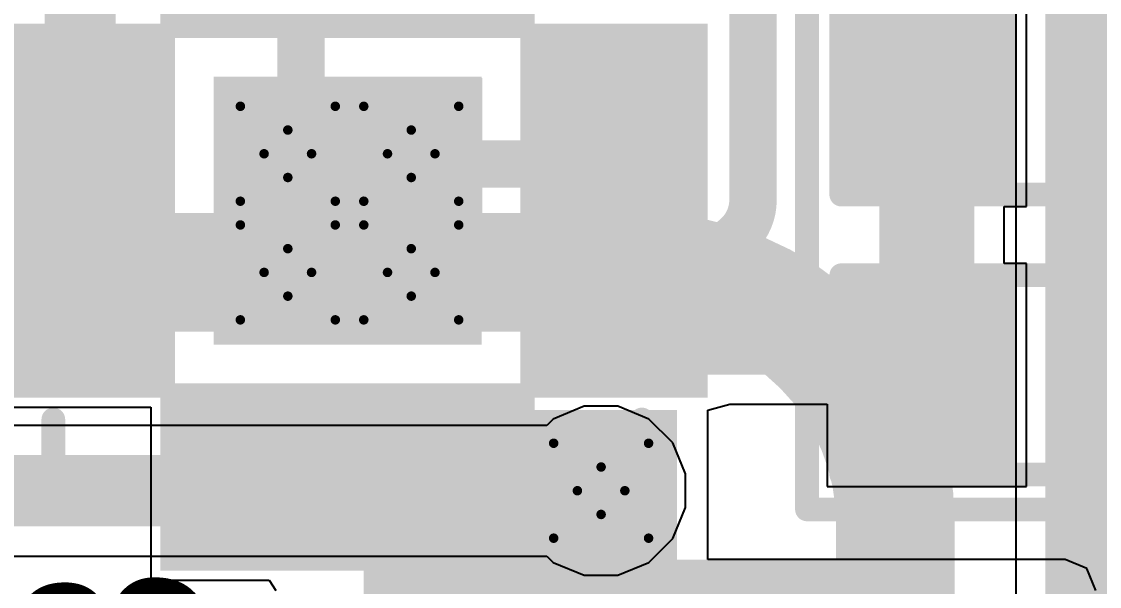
# Model space of a CAD drawing. Header units: inches. Extents: x -5 to 426, y -53 to 116.
# Drawn here: x 38.13 to 43.9, y -12.07 to -9.05 of the extents above; entities that cross this region are included whole.
import ezdxf

# ---------------------------------------------------------------- set-up
doc = ezdxf.new("R2010")
doc.units = ezdxf.units.IN
for name, color, linetype in [('Board Outline', 216, 'Continuous'), ('Bottom Layer', 5, 'Continuous'), ('Drill Drawing', 1, 'Continuous'), ('Top Layer', 1, 'Continuous'), ('Top Overlay', 2, 'Continuous'), ('Top Paste', 8, 'Continuous'), ('Top Solder', 216, 'Continuous'), ('Via Holes', 16, 'Continuous')]:
    doc.layers.add(name, color=color, linetype=linetype)
doc.styles.add('Arial', font='', dxfattribs={"height": 0.2})
doc.styles.get('Arial').set_extended_font_data('Arial')

# ---------------------------------------------------------------- blocks, each defined once
blk = doc.blocks.new('R___0603_9')
at = {"layer": 'Top Layer'}
for points in [[(-0.381, 0.4445), (-0.381, -0.4445), (-1.143, -0.4445), (-1.143, 0.4445)], [(1.143, 0.4445), (1.143, -0.4445), (0.381, -0.4445), (0.381, 0.4445)]]:
    blk.add_hatch(color=1, dxfattribs=at).paths.add_polyline_path(points)
at = {"layer": 'Top Paste'}
for points in [[(-0.381, 0.4445), (-0.381, -0.4445), (-1.143, -0.4445), (-1.143, 0.4445)], [(1.143, 0.4445), (1.143, -0.4445), (0.381, -0.4445), (0.381, 0.4445)]]:
    blk.add_hatch(color=8, dxfattribs=at).paths.add_polyline_path(points)
at = {"layer": 'Top Solder'}
for points in [[(-0.2794, 0.5461), (-0.2794, -0.5461), (-1.2446, -0.5461), (-1.2446, 0.5461)], [(1.2446, 0.5461), (1.2446, -0.5461), (0.2794, -0.5461), (0.2794, 0.5461)]]:
    blk.add_hatch(color=216, dxfattribs=at).paths.add_polyline_path(points)
at = {"layer": 'Top Overlay'}
for points in [[(-1.2192, -0.5334, 0.127, 0.127, 0), (-1.2192, 0.5334, 0.127, 0.127, 0)], [(-1.2192, 0.5334, 0.127, 0.127, 0), (1.2192, 0.5334, 0.127, 0.127, 0)], [(1.2192, -0.5334, 0.127, 0.127, 0), (1.2192, 0.5334, 0.127, 0.127, 0)], [(-1.2192, -0.5334, 0.127, 0.127, 0), (1.2192, -0.5334, 0.127, 0.127, 0)]]:
    blk.add_lwpolyline(points, format="xyseb", dxfattribs=at)
for points in [[(-1.25095, 0.5334, 0.0635, 0.0635, 1), (-1.18745, 0.5334, 0.0635, 0.0635, 1)], [(-1.25095, 0.5334, 0.0635, 0.0635, 1), (-1.18745, 0.5334, 0.0635, 0.0635, 1)], [(1.18745, 0.5334, 0.0635, 0.0635, 1), (1.25095, 0.5334, 0.0635, 0.0635, 1)], [(1.18745, 0.5334, 0.0635, 0.0635, 1), (1.25095, 0.5334, 0.0635, 0.0635, 1)], [(-1.25095, -0.5334, 0.0635, 0.0635, 1), (-1.18745, -0.5334, 0.0635, 0.0635, 1)], [(-1.25095, -0.5334, 0.0635, 0.0635, 1), (-1.18745, -0.5334, 0.0635, 0.0635, 1)], [(1.18745, -0.5334, 0.0635, 0.0635, 1), (1.25095, -0.5334, 0.0635, 0.0635, 1)], [(1.18745, -0.5334, 0.0635, 0.0635, 1), (1.25095, -0.5334, 0.0635, 0.0635, 1)]]:
    blk.add_lwpolyline(points, format="xyseb", close=True, dxfattribs=at)
blk = doc.blocks.new('R___0603_10')
at = {"layer": 'Top Layer'}
for points in [[(-0.381, 0.4445), (-0.381, -0.4445), (-1.143, -0.4445), (-1.143, 0.4445)], [(1.143, 0.4445), (1.143, -0.4445), (0.381, -0.4445), (0.381, 0.4445)]]:
    blk.add_hatch(color=1, dxfattribs=at).paths.add_polyline_path(points)
at = {"layer": 'Top Paste'}
for points in [[(-0.381, 0.4445), (-0.381, -0.4445), (-1.143, -0.4445), (-1.143, 0.4445)], [(1.143, 0.4445), (1.143, -0.4445), (0.381, -0.4445), (0.381, 0.4445)]]:
    blk.add_hatch(color=8, dxfattribs=at).paths.add_polyline_path(points)
at = {"layer": 'Top Solder'}
for points in [[(-0.2794, 0.5461), (-0.2794, -0.5461), (-1.2446, -0.5461), (-1.2446, 0.5461)], [(1.2446, 0.5461), (1.2446, -0.5461), (0.2794, -0.5461), (0.2794, 0.5461)]]:
    blk.add_hatch(color=216, dxfattribs=at).paths.add_polyline_path(points)
at = {"layer": 'Top Overlay'}
for points in [[(-1.2192, -0.5334, 0.127, 0.127, 0), (-1.2192, 0.5334, 0.127, 0.127, 0)], [(-1.2192, 0.5334, 0.127, 0.127, 0), (1.2192, 0.5334, 0.127, 0.127, 0)], [(1.2192, -0.5334, 0.127, 0.127, 0), (1.2192, 0.5334, 0.127, 0.127, 0)], [(-1.2192, -0.5334, 0.127, 0.127, 0), (1.2192, -0.5334, 0.127, 0.127, 0)]]:
    blk.add_lwpolyline(points, format="xyseb", dxfattribs=at)
for points in [[(-1.25095, 0.5334, 0.0635, 0.0635, 1), (-1.18745, 0.5334, 0.0635, 0.0635, 1)], [(-1.25095, 0.5334, 0.0635, 0.0635, 1), (-1.18745, 0.5334, 0.0635, 0.0635, 1)], [(1.18745, 0.5334, 0.0635, 0.0635, 1), (1.25095, 0.5334, 0.0635, 0.0635, 1)], [(1.18745, 0.5334, 0.0635, 0.0635, 1), (1.25095, 0.5334, 0.0635, 0.0635, 1)], [(-1.25095, -0.5334, 0.0635, 0.0635, 1), (-1.18745, -0.5334, 0.0635, 0.0635, 1)], [(-1.25095, -0.5334, 0.0635, 0.0635, 1), (-1.18745, -0.5334, 0.0635, 0.0635, 1)], [(1.18745, -0.5334, 0.0635, 0.0635, 1), (1.25095, -0.5334, 0.0635, 0.0635, 1)], [(1.18745, -0.5334, 0.0635, 0.0635, 1), (1.25095, -0.5334, 0.0635, 0.0635, 1)]]:
    blk.add_lwpolyline(points, format="xyseb", close=True, dxfattribs=at)
blk = doc.blocks.new('TQFN_16_EP_3_3__49')
at = {"layer": 'Top Layer'}
for points in [[(-0.6, 1.825), (-0.6, 1.025), (-0.9, 1.025), (-0.9, 1.825)], [(-0.1, 1.825), (-0.1, 1.025), (-0.4, 1.025), (-0.4, 1.825)], [(0.4, 1.825), (0.4, 1.025), (0.1, 1.025), (0.1, 1.825)], [(0.9, 1.825), (0.9, 1.025), (0.6, 1.025), (0.6, 1.825)], [(-1.825, 0.9), (-1.025, 0.9), (-1.025, 0.6), (-1.825, 0.6)], [(1.025, 0.9), (1.825, 0.9), (1.825, 0.6), (1.025, 0.6)], [(-0.615, 0.615), (0.615, 0.615), (0.615, -0.615), (-0.615, -0.615)], [(-1.825, 0.4), (-1.025, 0.4), (-1.025, 0.1), (-1.825, 0.1)], [(1.025, 0.4), (1.825, 0.4), (1.825, 0.1), (1.025, 0.1)], [(-1.825, -0.1), (-1.025, -0.1), (-1.025, -0.4), (-1.825, -0.4)], [(1.025, -0.1), (1.825, -0.1), (1.825, -0.4), (1.025, -0.4)], [(-1.825, -0.6), (-1.025, -0.6), (-1.025, -0.9), (-1.825, -0.9)], [(1.025, -0.6), (1.825, -0.6), (1.825, -0.9), (1.025, -0.9)], [(-0.9, -1.825), (-0.9, -1.025), (-0.6, -1.025), (-0.6, -1.825)], [(-0.4, -1.825), (-0.4, -1.025), (-0.1, -1.025), (-0.1, -1.825)], [(0.1, -1.825), (0.1, -1.025), (0.4, -1.025), (0.4, -1.825)], [(0.6, -1.825), (0.6, -1.025), (0.9, -1.025), (0.9, -1.825)]]:
    blk.add_hatch(color=1, dxfattribs=at).paths.add_polyline_path(points)
at = {"layer": 'Top Paste'}
for points in [[(-0.6, 1.825), (-0.6, 1.025), (-0.9, 1.025), (-0.9, 1.825)], [(-0.1, 1.825), (-0.1, 1.025), (-0.4, 1.025), (-0.4, 1.825)], [(0.4, 1.825), (0.4, 1.025), (0.1, 1.025), (0.1, 1.825)], [(0.9, 1.825), (0.9, 1.025), (0.6, 1.025), (0.6, 1.825)], [(-1.825, 0.9), (-1.025, 0.9), (-1.025, 0.6), (-1.825, 0.6)], [(1.025, 0.9), (1.825, 0.9), (1.825, 0.6), (1.025, 0.6)], [(-0.615, 0.615), (0.615, 0.615), (0.615, -0.615), (-0.615, -0.615)], [(-1.825, 0.4), (-1.025, 0.4), (-1.025, 0.1), (-1.825, 0.1)], [(1.025, 0.4), (1.825, 0.4), (1.825, 0.1), (1.025, 0.1)], [(-1.825, -0.1), (-1.025, -0.1), (-1.025, -0.4), (-1.825, -0.4)], [(1.025, -0.1), (1.825, -0.1), (1.825, -0.4), (1.025, -0.4)], [(-1.825, -0.6), (-1.025, -0.6), (-1.025, -0.9), (-1.825, -0.9)], [(1.025, -0.6), (1.825, -0.6), (1.825, -0.9), (1.025, -0.9)], [(-0.9, -1.825), (-0.9, -1.025), (-0.6, -1.025), (-0.6, -1.825)], [(-0.4, -1.825), (-0.4, -1.025), (-0.1, -1.025), (-0.1, -1.825)], [(0.1, -1.825), (0.1, -1.025), (0.4, -1.025), (0.4, -1.825)], [(0.6, -1.825), (0.6, -1.025), (0.9, -1.025), (0.9, -1.825)]]:
    blk.add_hatch(color=8, dxfattribs=at).paths.add_polyline_path(points)
at = {"layer": 'Top Solder'}
for points in [[(-0.4984, 1.9266), (-0.4984, 0.9234), (-1.0016, 0.9234), (-1.0016, 1.9266)], [(0.0016, 1.9266), (0.0016, 0.9234), (-0.5016, 0.9234), (-0.5016, 1.9266)], [(0.5016, 1.9266), (0.5016, 0.9234), (-0.0016, 0.9234), (-0.0016, 1.9266)], [(1.0016, 1.9266), (1.0016, 0.9234), (0.4984, 0.9234), (0.4984, 1.9266)], [(-1.9266, 1.0016), (-0.9234, 1.0016), (-0.9234, 0.4984), (-1.9266, 0.4984)], [(0.9234, 1.0016), (1.9266, 1.0016), (1.9266, 0.4984), (0.9234, 0.4984)], [(-0.7166, 0.7166), (0.7166, 0.7166), (0.7166, -0.7166), (-0.7166, -0.7166)], [(-1.9266, 0.5016), (-0.9234, 0.5016), (-0.9234, -0.0016), (-1.9266, -0.0016)], [(0.9234, 0.5016), (1.9266, 0.5016), (1.9266, -0.0016), (0.9234, -0.0016)], [(-1.9266, 0.0016), (-0.9234, 0.0016), (-0.9234, -0.5016), (-1.9266, -0.5016)], [(0.9234, 0.0016), (1.9266, 0.0016), (1.9266, -0.5016), (0.9234, -0.5016)], [(-1.9266, -0.4984), (-0.9234, -0.4984), (-0.9234, -1.0016), (-1.9266, -1.0016)], [(0.9234, -0.4984), (1.9266, -0.4984), (1.9266, -1.0016), (0.9234, -1.0016)], [(-1.0016, -1.9266), (-1.0016, -0.9234), (-0.4984, -0.9234), (-0.4984, -1.9266)], [(-0.5016, -1.9266), (-0.5016, -0.9234), (0.0016, -0.9234), (0.0016, -1.9266)], [(-0.0016, -1.9266), (-0.0016, -0.9234), (0.5016, -0.9234), (0.5016, -1.9266)], [(0.4984, -1.9266), (0.4984, -0.9234), (1.0016, -0.9234), (1.0016, -1.9266)]]:
    blk.add_hatch(color=216, dxfattribs=at).paths.add_polyline_path(points)
at = {"layer": 'Top Overlay'}
for points in [[(-1.5748, 1.1176, 0.127, 0.127, 0), (-1.5748, 1.5748, 0.127, 0.127, 0)], [(-1.5748, 1.5748, 0.127, 0.127, 0), (-1.143, 1.5748, 0.127, 0.127, 0)], [(1.143, 1.5748, 0.127, 0.127, 0), (1.5748, 1.5748, 0.127, 0.127, 0)], [(1.5748, 1.1176, 0.127, 0.127, 0), (1.5748, 1.5748, 0.127, 0.127, 0)], [(-2.1082, 0.9144, 0.127, 0.127, 0), (-1.9812, 0.7874, 0.127, 0.127, 0)], [(-2.1082, 0.6604, 0.127, 0.127, 0), (-2.1082, 0.9144, 0.127, 0.127, 0)], [(-2.1082, 0.6604, 0.127, 0.127, 0), (-1.9812, 0.7874, 0.127, 0.127, 0)], [(-1.5748, -1.5748, 0.127, 0.127, 0), (-1.5748, -1.1176, 0.127, 0.127, 0)], [(1.5748, -1.5748, 0.127, 0.127, 0), (1.5748, -1.1176, 0.127, 0.127, 0)], [(-1.5748, -1.5748, 0.127, 0.127, 0), (-1.143, -1.5748, 0.127, 0.127, 0)], [(1.143, -1.5748, 0.127, 0.127, 0), (1.5748, -1.5748, 0.127, 0.127, 0)]]:
    blk.add_lwpolyline(points, format="xyseb", dxfattribs=at)
for points in [[(-1.6065, 1.5748, 0.0635, 0.0635, 1), (-1.5431, 1.5748, 0.0635, 0.0635, 1)], [(-1.6065, 1.5748, 0.0635, 0.0635, 1), (-1.5431, 1.5748, 0.0635, 0.0635, 1)], [(-1.1747, 1.5748, 0.0635, 0.0635, 1), (-1.1113, 1.5748, 0.0635, 0.0635, 1)], [(1.1113, 1.5748, 0.0635, 0.0635, 1), (1.1748, 1.5748, 0.0635, 0.0635, 1)], [(1.5431, 1.5748, 0.0635, 0.0635, 1), (1.6066, 1.5748, 0.0635, 0.0635, 1)], [(1.5431, 1.5748, 0.0635, 0.0635, 1), (1.6066, 1.5748, 0.0635, 0.0635, 1)], [(-1.6065, 1.1176, 0.0635, 0.0635, 1), (-1.5431, 1.1176, 0.0635, 0.0635, 1)], [(1.5431, 1.1176, 0.0635, 0.0635, 1), (1.6066, 1.1176, 0.0635, 0.0635, 1)], [(-2.1399, 0.9144, 0.0635, 0.0635, 1), (-2.0764, 0.9144, 0.0635, 0.0635, 1)], [(-2.1399, 0.9144, 0.0635, 0.0635, 1), (-2.0764, 0.9144, 0.0635, 0.0635, 1)], [(-2.013, 0.7874, 0.0635, 0.0635, 1), (-1.9494, 0.7874, 0.0635, 0.0635, 1)], [(-2.013, 0.7874, 0.0635, 0.0635, 1), (-1.9494, 0.7874, 0.0635, 0.0635, 1)], [(-2.1399, 0.6604, 0.0635, 0.0635, 1), (-2.0764, 0.6604, 0.0635, 0.0635, 1)], [(-2.1399, 0.6604, 0.0635, 0.0635, 1), (-2.0764, 0.6604, 0.0635, 0.0635, 1)], [(-1.6065, -1.1176, 0.0635, 0.0635, 1), (-1.5431, -1.1176, 0.0635, 0.0635, 1)], [(1.5431, -1.1176, 0.0635, 0.0635, 1), (1.6066, -1.1176, 0.0635, 0.0635, 1)], [(-1.6065, -1.5748, 0.0635, 0.0635, 1), (-1.5431, -1.5748, 0.0635, 0.0635, 1)], [(-1.6065, -1.5748, 0.0635, 0.0635, 1), (-1.5431, -1.5748, 0.0635, 0.0635, 1)], [(-1.1747, -1.5748, 0.0635, 0.0635, 1), (-1.1113, -1.5748, 0.0635, 0.0635, 1)], [(1.1113, -1.5748, 0.0635, 0.0635, 1), (1.1748, -1.5748, 0.0635, 0.0635, 1)], [(1.5431, -1.5748, 0.0635, 0.0635, 1), (1.6066, -1.5748, 0.0635, 0.0635, 1)], [(1.5431, -1.5748, 0.0635, 0.0635, 1), (1.6066, -1.5748, 0.0635, 0.0635, 1)]]:
    blk.add_lwpolyline(points, format="xyseb", close=True, dxfattribs=at)
blk = doc.blocks.new('C___0805_62')
at = {"layer": 'Top Layer'}
for points in [[(-1.524, 0.762), (-0.508, 0.762), (-0.508, -0.762), (-1.524, -0.762)], [(0.508, 0.762), (1.524, 0.762), (1.524, -0.762), (0.508, -0.762)]]:
    blk.add_hatch(color=1, dxfattribs=at).paths.add_polyline_path(points)
at = {"layer": 'Top Paste'}
for points in [[(-1.524, 0.762), (-0.508, 0.762), (-0.508, -0.762), (-1.524, -0.762)], [(0.508, 0.762), (1.524, 0.762), (1.524, -0.762), (0.508, -0.762)]]:
    blk.add_hatch(color=8, dxfattribs=at).paths.add_polyline_path(points)
at = {"layer": 'Top Solder'}
for points in [[(-1.594, 0.832), (-0.438, 0.832), (-0.438, -0.832), (-1.594, -0.832)], [(0.438, 0.832), (1.594, 0.832), (1.594, -0.832), (0.438, -0.832)]]:
    blk.add_hatch(color=216, dxfattribs=at).paths.add_polyline_path(points)
at = {"layer": 'Top Overlay'}
for points in [[(-1.6256, 0.8636, 0.127, 0.127, 0), (-0.6096, 0.8636, 0.127, 0.127, 0)], [(-1.6256, 0.8636, 0.127, 0.127, 0), (-1.6256, -0.8636, 0.127, 0.127, 0)], [(0.6096, 0.8636, 0.127, 0.127, 0), (1.6256, 0.8636, 0.127, 0.127, 0)], [(1.6256, 0.8636, 0.127, 0.127, 0), (1.6256, -0.8636, 0.127, 0.127, 0)], [(-1.6256, -0.8636, 0.127, 0.127, 0), (-0.6096, -0.8636, 0.127, 0.127, 0)], [(0.6096, -0.8636, 0.127, 0.127, 0), (1.6256, -0.8636, 0.127, 0.127, 0)]]:
    blk.add_lwpolyline(points, format="xyseb", dxfattribs=at)
for points in [[(-1.6574, 0.8636, 0.0635, 0.0635, 1), (-1.5938, 0.8636, 0.0635, 0.0635, 1)], [(-1.6574, 0.8636, 0.0635, 0.0635, 1), (-1.5938, 0.8636, 0.0635, 0.0635, 1)], [(-0.6413, 0.8636, 0.0635, 0.0635, 1), (-0.5778, 0.8636, 0.0635, 0.0635, 1)], [(0.5778, 0.8636, 0.0635, 0.0635, 1), (0.6413, 0.8636, 0.0635, 0.0635, 1)], [(1.5938, 0.8636, 0.0635, 0.0635, 1), (1.6574, 0.8636, 0.0635, 0.0635, 1)], [(1.5938, 0.8636, 0.0635, 0.0635, 1), (1.6574, 0.8636, 0.0635, 0.0635, 1)], [(-1.6574, -0.8636, 0.0635, 0.0635, 1), (-1.5938, -0.8636, 0.0635, 0.0635, 1)], [(-1.6574, -0.8636, 0.0635, 0.0635, 1), (-1.5938, -0.8636, 0.0635, 0.0635, 1)], [(-0.6413, -0.8636, 0.0635, 0.0635, 1), (-0.5778, -0.8636, 0.0635, 0.0635, 1)], [(0.5778, -0.8636, 0.0635, 0.0635, 1), (0.6413, -0.8636, 0.0635, 0.0635, 1)], [(1.5938, -0.8636, 0.0635, 0.0635, 1), (1.6574, -0.8636, 0.0635, 0.0635, 1)], [(1.5938, -0.8636, 0.0635, 0.0635, 1), (1.6574, -0.8636, 0.0635, 0.0635, 1)]]:
    blk.add_lwpolyline(points, format="xyseb", close=True, dxfattribs=at)

msp = doc.modelspace()

# ---------------------------------------------------------------- hatches: boundary and pattern name
at = {"layer": 'Bottom Layer'}
msp.add_hatch(color=5, dxfattribs=at).paths.add_polyline_path([(39.2501, -10.6946), (40.5963, -10.6946), (40.5963, -9.3484), (39.2501, -9.3484)])
h = msp.add_hatch(color=5, dxfattribs=at)
edge = h.paths.add_edge_path()
edge.add_arc((39.5549, -9.7548), 0.3, 0, 360)
h = msp.add_hatch(color=5, dxfattribs=at)
edge = h.paths.add_edge_path()
edge.add_arc((40.2153, -9.7548), 0.3, 0, 360)
h = msp.add_hatch(color=5, dxfattribs=at)
edge = h.paths.add_edge_path()
edge.add_arc((39.5549, -10.3898), 0.3, 0, 360)
h = msp.add_hatch(color=5, dxfattribs=at)
edge = h.paths.add_edge_path()
edge.add_arc((40.2153, -10.3898), 0.3, 0, 360)
h = msp.add_hatch(color=5, dxfattribs=at)
edge = h.paths.add_edge_path()
edge.add_arc((41.2313, -11.5582), 0.3, 0, 360)
at = {"layer": 'Top Layer'}
h = msp.add_hatch(color=1, dxfattribs=at)
edge = h.paths.add_edge_path()
edge.add_arc((39.5549, -9.7548), 0.3, 0, 360)
h = msp.add_hatch(color=1, dxfattribs=at)
edge = h.paths.add_edge_path()
edge.add_arc((40.2153, -9.7548), 0.3, 0, 360)
h = msp.add_hatch(color=1, dxfattribs=at)
edge = h.paths.add_edge_path()
edge.add_arc((39.5549, -10.3898), 0.3, 0, 360)
h = msp.add_hatch(color=1, dxfattribs=at)
edge = h.paths.add_edge_path()
edge.add_arc((40.2153, -10.3898), 0.3, 0, 360)
msp.add_hatch(color=1, dxfattribs=at).paths.add_polyline_path([(39.9613, -13.3362), (41.6377, -13.3362), (41.6377, -11.1264), (39.9613, -11.1264)])
h = msp.add_hatch(color=1, dxfattribs=at)
edge = h.paths.add_edge_path()
edge.add_arc((41.2313, -11.5582), 0.3, 0, 360)
at = {"layer": 'Via Holes'}
h = msp.add_hatch(color=7, dxfattribs=at)
edge = h.paths.add_edge_path()
edge.add_arc((39.5549, -9.7548), 0.15, 0, 360)
h = msp.add_hatch(color=7, dxfattribs=at)
edge = h.paths.add_edge_path()
edge.add_arc((40.2153, -9.7548), 0.15, 0, 360)
h = msp.add_hatch(color=7, dxfattribs=at)
edge = h.paths.add_edge_path()
edge.add_arc((39.5549, -10.3898), 0.15, 0, 360)
h = msp.add_hatch(color=7, dxfattribs=at)
edge = h.paths.add_edge_path()
edge.add_arc((40.2153, -10.3898), 0.15, 0, 360)
h = msp.add_hatch(color=7, dxfattribs=at)
edge = h.paths.add_edge_path()
edge.add_arc((41.2313, -11.5582), 0.15, 0, 360)

# ---------------------------------------------------------------- linework, layer by layer
at = {"layer": 'Board Outline'}
msp.add_lwpolyline([(49.7725, 6.3481, 0.254, 0.254, -1.144567), (-0.2979, -38.4414, 0.254, 0.254, 0)], format="xyseb", dxfattribs=at)
at = {"layer": 'Bottom Layer'}
for p, q in [((43.4506, -8.4091), (43.4506, -13.374)), ((41.1413, -11.1058), (40.975, -11.1747)), ((41.3213, -11.1058), (41.1413, -11.1058)), ((41.4875, -11.1747), (41.3213, -11.1058)), ((40.975, -11.1747), (40.9411, -11.2086)), ((41.6148, -11.3019), (41.4875, -11.1747)), ((40.9411, -11.2086), (36.4713, -11.2086)), ((41.6837, -11.4682), (41.6148, -11.3019)), ((41.6837, -11.6482), (41.6837, -11.4682)), ((41.6148, -11.8144), (41.6837, -11.6482)), ((41.4875, -11.9417), (41.6148, -11.8144)), ((36.4713, -11.9078), (40.9411, -11.9078)), ((40.9411, -11.9078), (40.975, -11.9417)), ((40.975, -11.9417), (41.1413, -12.0106)), ((41.3213, -12.0106), (41.4875, -11.9417)), ((41.1413, -12.0106), (41.3213, -12.0106))]:
    msp.add_line(p, q, dxfattribs=at)
for points in [[(44.1167, -13.374, 1.016, 1.016, 0), (44.1167, -8.4091, 1.016, 1.016, 0)], [(38.4742, -10.3898, 0.635, 0.635, -0.401219), (36.9539, -8.8001, 0.635, 0.635, 0)], [(38.4742, -10.3898, 0.635, 0.635, 0), (39.5549, -10.3898, 0.635, 0.635, 0)], [(40.2153, -10.3898, 0.635, 0.635, 0), (41.4599, -10.3898, 0.635, 0.635, 0)], [(41.4599, -10.3898, 0.635, 0.635, -0.198912), (42.4138, -10.7849, 0.635, 0.635, 0)], [(42.4138, -10.7849, 0.635, 0.635, -0.198912), (42.8061, -11.7319, 0.635, 0.635, 0)], [(36.4713, -11.5582, 0.381, 0.381, 0), (41.2313, -11.5582, 0.381, 0.381, 0)], [(42.8061, -13.0706, 0.635, 0.635, 0), (42.8061, -11.7319, 0.635, 0.635, 0)]]:
    msp.add_lwpolyline(points, format="xyseb", dxfattribs=at)
for points in [[(38.3155, -10.3898, 0.3175, 0.3175, 1), (38.633, -10.3898, 0.3175, 0.3175, 1)], [(38.3155, -10.3898, 0.3175, 0.3175, 1), (38.633, -10.3898, 0.3175, 0.3175, 1)], [(39.3961, -10.3898, 0.3175, 0.3175, 1), (39.7136, -10.3898, 0.3175, 0.3175, 1)], [(40.0565, -10.3898, 0.3175, 0.3175, 1), (40.374, -10.3898, 0.3175, 0.3175, 1)], [(41.3011, -10.3898, 0.3175, 0.3175, 1), (41.6186, -10.3898, 0.3175, 0.3175, 1)], [(41.3011, -10.3898, 0.3175, 0.3175, 1), (41.6186, -10.3898, 0.3175, 0.3175, 1)], [(42.2551, -10.7849, 0.3175, 0.3175, 1), (42.5726, -10.7849, 0.3175, 0.3175, 1)], [(42.2551, -10.7849, 0.3175, 0.3175, 1), (42.5726, -10.7849, 0.3175, 0.3175, 1)], [(41.136, -11.5582, 0.1905, 0.1905, 1), (41.3265, -11.5582, 0.1905, 0.1905, 1)], [(42.6473, -11.7319, 0.3175, 0.3175, 1), (42.9648, -11.7319, 0.3175, 0.3175, 1)], [(42.6473, -11.7319, 0.3175, 0.3175, 1), (42.9648, -11.7319, 0.3175, 0.3175, 1)]]:
    msp.add_lwpolyline(points, format="xyseb", close=True, dxfattribs=at)
at = {"layer": 'Drill Drawing'}
for points in [[(39.3009, -9.5008, 0.0508, 0.0508, 0), (39.5549, -9.6278, 0.0508, 0.0508, 0)], [(39.3009, -9.5008, 0.0508, 0.0508, 0), (39.4279, -9.7548, 0.0508, 0.0508, 0)], [(39.5549, -9.6278, 0.0508, 0.0508, 0), (39.8089, -9.5008, 0.0508, 0.0508, 0)], [(39.6819, -9.7548, 0.0508, 0.0508, 0), (39.8089, -9.5008, 0.0508, 0.0508, 0)], [(39.9613, -9.5008, 0.0508, 0.0508, 0), (40.2153, -9.6278, 0.0508, 0.0508, 0)], [(39.9613, -9.5008, 0.0508, 0.0508, 0), (40.0883, -9.7548, 0.0508, 0.0508, 0)], [(40.2153, -9.6278, 0.0508, 0.0508, 0), (40.4693, -9.5008, 0.0508, 0.0508, 0)], [(40.3423, -9.7548, 0.0508, 0.0508, 0), (40.4693, -9.5008, 0.0508, 0.0508, 0)], [(39.3009, -10.0088, 0.0508, 0.0508, 0), (39.4279, -9.7548, 0.0508, 0.0508, 0)], [(39.6819, -9.7548, 0.0508, 0.0508, 0), (39.8089, -10.0088, 0.0508, 0.0508, 0)], [(39.9613, -10.0088, 0.0508, 0.0508, 0), (40.0883, -9.7548, 0.0508, 0.0508, 0)], [(40.3423, -9.7548, 0.0508, 0.0508, 0), (40.4693, -10.0088, 0.0508, 0.0508, 0)], [(39.3009, -10.0088, 0.0508, 0.0508, 0), (39.5549, -9.8818, 0.0508, 0.0508, 0)], [(39.5549, -9.8818, 0.0508, 0.0508, 0), (39.8089, -10.0088, 0.0508, 0.0508, 0)], [(39.9613, -10.0088, 0.0508, 0.0508, 0), (40.2153, -9.8818, 0.0508, 0.0508, 0)], [(40.2153, -9.8818, 0.0508, 0.0508, 0), (40.4693, -10.0088, 0.0508, 0.0508, 0)], [(39.3009, -10.1358, 0.0508, 0.0508, 0), (39.5549, -10.2628, 0.0508, 0.0508, 0)], [(39.3009, -10.1358, 0.0508, 0.0508, 0), (39.4279, -10.3898, 0.0508, 0.0508, 0)], [(39.5549, -10.2628, 0.0508, 0.0508, 0), (39.8089, -10.1358, 0.0508, 0.0508, 0)], [(39.6819, -10.3898, 0.0508, 0.0508, 0), (39.8089, -10.1358, 0.0508, 0.0508, 0)], [(39.9613, -10.1358, 0.0508, 0.0508, 0), (40.2153, -10.2628, 0.0508, 0.0508, 0)], [(39.9613, -10.1358, 0.0508, 0.0508, 0), (40.0883, -10.3898, 0.0508, 0.0508, 0)], [(40.2153, -10.2628, 0.0508, 0.0508, 0), (40.4693, -10.1358, 0.0508, 0.0508, 0)], [(40.3423, -10.3898, 0.0508, 0.0508, 0), (40.4693, -10.1358, 0.0508, 0.0508, 0)], [(39.3009, -10.6438, 0.0508, 0.0508, 0), (39.4279, -10.3898, 0.0508, 0.0508, 0)], [(39.6819, -10.3898, 0.0508, 0.0508, 0), (39.8089, -10.6438, 0.0508, 0.0508, 0)], [(39.9613, -10.6438, 0.0508, 0.0508, 0), (40.0883, -10.3898, 0.0508, 0.0508, 0)], [(40.3423, -10.3898, 0.0508, 0.0508, 0), (40.4693, -10.6438, 0.0508, 0.0508, 0)], [(39.3009, -10.6438, 0.0508, 0.0508, 0), (39.5549, -10.5168, 0.0508, 0.0508, 0)], [(39.5549, -10.5168, 0.0508, 0.0508, 0), (39.8089, -10.6438, 0.0508, 0.0508, 0)], [(39.9613, -10.6438, 0.0508, 0.0508, 0), (40.2153, -10.5168, 0.0508, 0.0508, 0)], [(40.2153, -10.5168, 0.0508, 0.0508, 0), (40.4693, -10.6438, 0.0508, 0.0508, 0)], [(40.9773, -11.3042, 0.0508, 0.0508, 0), (41.2313, -11.4312, 0.0508, 0.0508, 0)], [(40.9773, -11.3042, 0.0508, 0.0508, 0), (41.1043, -11.5582, 0.0508, 0.0508, 0)], [(41.2313, -11.4312, 0.0508, 0.0508, 0), (41.4853, -11.3042, 0.0508, 0.0508, 0)], [(41.3583, -11.5582, 0.0508, 0.0508, 0), (41.4853, -11.3042, 0.0508, 0.0508, 0)], [(40.9773, -11.8122, 0.0508, 0.0508, 0), (41.1043, -11.5582, 0.0508, 0.0508, 0)], [(41.3583, -11.5582, 0.0508, 0.0508, 0), (41.4853, -11.8122, 0.0508, 0.0508, 0)], [(40.9773, -11.8122, 0.0508, 0.0508, 0), (41.2313, -11.6852, 0.0508, 0.0508, 0)], [(41.2313, -11.6852, 0.0508, 0.0508, 0), (41.4853, -11.8122, 0.0508, 0.0508, 0)]]:
    msp.add_lwpolyline(points, format="xyseb", dxfattribs=at)
for points in [[(39.2882, -9.5008, 0.0254, 0.0254, 1), (39.3136, -9.5008, 0.0254, 0.0254, 1)], [(39.2882, -9.5008, 0.0254, 0.0254, 1), (39.3136, -9.5008, 0.0254, 0.0254, 1)], [(39.7962, -9.5008, 0.0254, 0.0254, 1), (39.8216, -9.5008, 0.0254, 0.0254, 1)], [(39.7962, -9.5008, 0.0254, 0.0254, 1), (39.8216, -9.5008, 0.0254, 0.0254, 1)], [(39.9486, -9.5008, 0.0254, 0.0254, 1), (39.974, -9.5008, 0.0254, 0.0254, 1)], [(39.9486, -9.5008, 0.0254, 0.0254, 1), (39.974, -9.5008, 0.0254, 0.0254, 1)], [(40.4566, -9.5008, 0.0254, 0.0254, 1), (40.482, -9.5008, 0.0254, 0.0254, 1)], [(40.4566, -9.5008, 0.0254, 0.0254, 1), (40.482, -9.5008, 0.0254, 0.0254, 1)], [(39.5422, -9.6278, 0.0254, 0.0254, 1), (39.5676, -9.6278, 0.0254, 0.0254, 1)], [(39.5422, -9.6278, 0.0254, 0.0254, 1), (39.5676, -9.6278, 0.0254, 0.0254, 1)], [(40.2026, -9.6278, 0.0254, 0.0254, 1), (40.228, -9.6278, 0.0254, 0.0254, 1)], [(40.2026, -9.6278, 0.0254, 0.0254, 1), (40.228, -9.6278, 0.0254, 0.0254, 1)], [(39.4152, -9.7548, 0.0254, 0.0254, 1), (39.4406, -9.7548, 0.0254, 0.0254, 1)], [(39.4152, -9.7548, 0.0254, 0.0254, 1), (39.4406, -9.7548, 0.0254, 0.0254, 1)], [(39.6692, -9.7548, 0.0254, 0.0254, 1), (39.6946, -9.7548, 0.0254, 0.0254, 1)], [(39.6692, -9.7548, 0.0254, 0.0254, 1), (39.6946, -9.7548, 0.0254, 0.0254, 1)], [(40.0756, -9.7548, 0.0254, 0.0254, 1), (40.101, -9.7548, 0.0254, 0.0254, 1)], [(40.0756, -9.7548, 0.0254, 0.0254, 1), (40.101, -9.7548, 0.0254, 0.0254, 1)], [(40.3296, -9.7548, 0.0254, 0.0254, 1), (40.355, -9.7548, 0.0254, 0.0254, 1)], [(40.3296, -9.7548, 0.0254, 0.0254, 1), (40.355, -9.7548, 0.0254, 0.0254, 1)], [(39.5422, -9.8818, 0.0254, 0.0254, 1), (39.5676, -9.8818, 0.0254, 0.0254, 1)], [(39.5422, -9.8818, 0.0254, 0.0254, 1), (39.5676, -9.8818, 0.0254, 0.0254, 1)], [(40.2026, -9.8818, 0.0254, 0.0254, 1), (40.228, -9.8818, 0.0254, 0.0254, 1)], [(40.2026, -9.8818, 0.0254, 0.0254, 1), (40.228, -9.8818, 0.0254, 0.0254, 1)], [(39.2882, -10.0088, 0.0254, 0.0254, 1), (39.3136, -10.0088, 0.0254, 0.0254, 1)], [(39.2882, -10.0088, 0.0254, 0.0254, 1), (39.3136, -10.0088, 0.0254, 0.0254, 1)], [(39.7962, -10.0088, 0.0254, 0.0254, 1), (39.8216, -10.0088, 0.0254, 0.0254, 1)], [(39.7962, -10.0088, 0.0254, 0.0254, 1), (39.8216, -10.0088, 0.0254, 0.0254, 1)], [(39.9486, -10.0088, 0.0254, 0.0254, 1), (39.974, -10.0088, 0.0254, 0.0254, 1)], [(39.9486, -10.0088, 0.0254, 0.0254, 1), (39.974, -10.0088, 0.0254, 0.0254, 1)], [(40.4566, -10.0088, 0.0254, 0.0254, 1), (40.482, -10.0088, 0.0254, 0.0254, 1)], [(40.4566, -10.0088, 0.0254, 0.0254, 1), (40.482, -10.0088, 0.0254, 0.0254, 1)], [(39.2882, -10.1358, 0.0254, 0.0254, 1), (39.3136, -10.1358, 0.0254, 0.0254, 1)], [(39.2882, -10.1358, 0.0254, 0.0254, 1), (39.3136, -10.1358, 0.0254, 0.0254, 1)], [(39.7962, -10.1358, 0.0254, 0.0254, 1), (39.8216, -10.1358, 0.0254, 0.0254, 1)], [(39.7962, -10.1358, 0.0254, 0.0254, 1), (39.8216, -10.1358, 0.0254, 0.0254, 1)], [(39.9486, -10.1358, 0.0254, 0.0254, 1), (39.974, -10.1358, 0.0254, 0.0254, 1)], [(39.9486, -10.1358, 0.0254, 0.0254, 1), (39.974, -10.1358, 0.0254, 0.0254, 1)], [(40.4566, -10.1358, 0.0254, 0.0254, 1), (40.482, -10.1358, 0.0254, 0.0254, 1)], [(40.4566, -10.1358, 0.0254, 0.0254, 1), (40.482, -10.1358, 0.0254, 0.0254, 1)], [(39.5422, -10.2628, 0.0254, 0.0254, 1), (39.5676, -10.2628, 0.0254, 0.0254, 1)], [(39.5422, -10.2628, 0.0254, 0.0254, 1), (39.5676, -10.2628, 0.0254, 0.0254, 1)], [(40.2026, -10.2628, 0.0254, 0.0254, 1), (40.228, -10.2628, 0.0254, 0.0254, 1)], [(40.2026, -10.2628, 0.0254, 0.0254, 1), (40.228, -10.2628, 0.0254, 0.0254, 1)], [(39.4152, -10.3898, 0.0254, 0.0254, 1), (39.4406, -10.3898, 0.0254, 0.0254, 1)], [(39.4152, -10.3898, 0.0254, 0.0254, 1), (39.4406, -10.3898, 0.0254, 0.0254, 1)], [(39.6692, -10.3898, 0.0254, 0.0254, 1), (39.6946, -10.3898, 0.0254, 0.0254, 1)], [(39.6692, -10.3898, 0.0254, 0.0254, 1), (39.6946, -10.3898, 0.0254, 0.0254, 1)], [(40.0756, -10.3898, 0.0254, 0.0254, 1), (40.101, -10.3898, 0.0254, 0.0254, 1)], [(40.0756, -10.3898, 0.0254, 0.0254, 1), (40.101, -10.3898, 0.0254, 0.0254, 1)], [(40.3296, -10.3898, 0.0254, 0.0254, 1), (40.355, -10.3898, 0.0254, 0.0254, 1)], [(40.3296, -10.3898, 0.0254, 0.0254, 1), (40.355, -10.3898, 0.0254, 0.0254, 1)], [(39.5422, -10.5168, 0.0254, 0.0254, 1), (39.5676, -10.5168, 0.0254, 0.0254, 1)], [(39.5422, -10.5168, 0.0254, 0.0254, 1), (39.5676, -10.5168, 0.0254, 0.0254, 1)], [(40.2026, -10.5168, 0.0254, 0.0254, 1), (40.228, -10.5168, 0.0254, 0.0254, 1)], [(40.2026, -10.5168, 0.0254, 0.0254, 1), (40.228, -10.5168, 0.0254, 0.0254, 1)], [(39.2882, -10.6438, 0.0254, 0.0254, 1), (39.3136, -10.6438, 0.0254, 0.0254, 1)], [(39.2882, -10.6438, 0.0254, 0.0254, 1), (39.3136, -10.6438, 0.0254, 0.0254, 1)], [(39.7962, -10.6438, 0.0254, 0.0254, 1), (39.8216, -10.6438, 0.0254, 0.0254, 1)], [(39.7962, -10.6438, 0.0254, 0.0254, 1), (39.8216, -10.6438, 0.0254, 0.0254, 1)], [(39.9486, -10.6438, 0.0254, 0.0254, 1), (39.974, -10.6438, 0.0254, 0.0254, 1)], [(39.9486, -10.6438, 0.0254, 0.0254, 1), (39.974, -10.6438, 0.0254, 0.0254, 1)], [(40.4566, -10.6438, 0.0254, 0.0254, 1), (40.482, -10.6438, 0.0254, 0.0254, 1)], [(40.4566, -10.6438, 0.0254, 0.0254, 1), (40.482, -10.6438, 0.0254, 0.0254, 1)], [(40.9646, -11.3042, 0.0254, 0.0254, 1), (40.99, -11.3042, 0.0254, 0.0254, 1)], [(40.9646, -11.3042, 0.0254, 0.0254, 1), (40.99, -11.3042, 0.0254, 0.0254, 1)], [(41.4726, -11.3042, 0.0254, 0.0254, 1), (41.498, -11.3042, 0.0254, 0.0254, 1)], [(41.4726, -11.3042, 0.0254, 0.0254, 1), (41.498, -11.3042, 0.0254, 0.0254, 1)], [(41.2186, -11.4312, 0.0254, 0.0254, 1), (41.244, -11.4312, 0.0254, 0.0254, 1)], [(41.2186, -11.4312, 0.0254, 0.0254, 1), (41.244, -11.4312, 0.0254, 0.0254, 1)], [(41.0916, -11.5582, 0.0254, 0.0254, 1), (41.117, -11.5582, 0.0254, 0.0254, 1)], [(41.0916, -11.5582, 0.0254, 0.0254, 1), (41.117, -11.5582, 0.0254, 0.0254, 1)], [(41.3456, -11.5582, 0.0254, 0.0254, 1), (41.371, -11.5582, 0.0254, 0.0254, 1)], [(41.3456, -11.5582, 0.0254, 0.0254, 1), (41.371, -11.5582, 0.0254, 0.0254, 1)], [(41.2186, -11.6852, 0.0254, 0.0254, 1), (41.244, -11.6852, 0.0254, 0.0254, 1)], [(41.2186, -11.6852, 0.0254, 0.0254, 1), (41.244, -11.6852, 0.0254, 0.0254, 1)], [(40.9646, -11.8122, 0.0254, 0.0254, 1), (40.99, -11.8122, 0.0254, 0.0254, 1)], [(40.9646, -11.8122, 0.0254, 0.0254, 1), (40.99, -11.8122, 0.0254, 0.0254, 1)], [(41.4726, -11.8122, 0.0254, 0.0254, 1), (41.498, -11.8122, 0.0254, 0.0254, 1)], [(41.4726, -11.8122, 0.0254, 0.0254, 1), (41.498, -11.8122, 0.0254, 0.0254, 1)]]:
    msp.add_lwpolyline(points, format="xyseb", close=True, dxfattribs=at)
at = {"layer": 'Top Layer'}
for p, q in [((43.5071, -10.0367), (43.5071, -8.8429)), ((43.388, -10.3415), (43.388, -10.0367)), ((43.388, -10.0367), (43.5071, -10.0367)), ((43.5071, -10.3415), (43.388, -10.3415)), ((43.5071, -11.5353), (43.5071, -10.3415)), ((37.8975, -11.1118), (38.8225, -11.1118)), ((38.8225, -11.1118), (38.8225, -12.0368)), ((41.8026, -11.1264), (41.92, -11.0943)), ((41.8026, -11.9266), (41.8026, -11.1264)), ((41.92, -11.0943), (42.4403, -11.0943)), ((42.4403, -11.0943), (42.4403, -11.5353)), ((42.4403, -11.5353), (43.5071, -11.5353)), ((43.7141, -11.9266), (41.8026, -11.9266)), ((43.8307, -11.9749), (43.7141, -11.9266)), ((43.879, -12.0916), (43.8307, -11.9749)), ((38.8225, -12.0368), (39.4549, -12.0368)), ((39.4549, -12.0368), (39.4915, -12.0916))]:
    msp.add_line(p, q, dxfattribs=at)
for points in [[(38.4436, -9.3031, 0.381, 0.381, 0), (38.4436, -6.1289, 0.381, 0.381, 0)], [(39.6249, -9.4558, 0.254, 0.254, 0), (39.6249, -8.6344, 0.254, 0.254, 0)], [(42.0441, -10.0026, 0.254, 0.254, 0), (42.0441, -8.7082, 0.254, 0.254, 0)], [(38.4436, -9.3031, 0.381, 0.381, 0), (38.4499, -9.3094, 0.381, 0.381, 0)], [(42.9737, -9.4483, 0.508, 0.508, 0), (42.9737, -9.3636, 0.508, 0.508, 0)], [(42.9737, -10.9384, 0.508, 0.508, 0), (42.9737, -9.4483, 0.508, 0.508, 0)], [(38.0988, -9.8094, 0.254, 0.254, -0.198912), (37.7292, -9.6563, 0.254, 0.254, 0)], [(39.5041, -9.7548, 0.3048, 0.3048, -0.198442), (39.6169, -9.8014, 0.3048, 0.3048, 0)], [(38.0988, -9.8094, 0.254, 0.254, 0), (38.4499, -9.8094, 0.254, 0.254, 0)], [(39.6169, -9.8014, 0.3048, 0.3048, 0), (39.6171, -9.8016, 0.3048, 0.3048, 0)], [(39.6169, -9.8014, 0.3048, 0.3048, -0.00045), (39.6171, -9.8016, 0.3048, 0.3048, 0)], [(39.6171, -9.8016, 0.3048, 0.3048, 0), (39.8749, -10.0594, 0.3048, 0.3048, 0)], [(40.4784, -9.8094, 0.254, 0.254, 0), (41.2999, -9.8094, 0.254, 0.254, 0)], [(42.0441, -10.0026, 0.254, 0.254, -0.198912), (41.9679, -10.1866, 0.254, 0.254, 0)], [(41.9679, -10.1866, 0.254, 0.254, -0.198912), (41.6714, -10.3094, 0.254, 0.254, 0)], [(38.4499, -10.3094, 0.254, 0.254, 0), (39.5549, -10.3094, 0.254, 0.254, 0)], [(41.2999, -10.3094, 0.254, 0.254, 0), (41.6714, -10.3094, 0.254, 0.254, 0)], [(37.1591, -10.8094, 0.254, 0.254, 0), (38.4499, -10.8094, 0.254, 0.254, 0)], [(41.2999, -10.8094, 0.254, 0.254, 0), (42.8447, -10.8094, 0.254, 0.254, 0)], [(42.8447, -10.8094, 0.254, 0.254, 0), (42.9737, -10.9384, 0.254, 0.254, 0)], [(40.803, -11.5582, 0.3048, 0.3048, -0.198912), (40.6249, -11.4844, 0.3048, 0.3048, 0)], [(40.803, -11.5582, 0.3048, 0.3048, 0), (41.2313, -11.5582, 0.3048, 0.3048, 0)]]:
    msp.add_lwpolyline(points, format="xyseb", dxfattribs=at)
for points in [[(38.3483, -9.3031, 0.1905, 0.1905, 1), (38.5388, -9.3031, 0.1905, 0.1905, 1)], [(38.3483, -9.3031, 0.1905, 0.1905, 1), (38.5388, -9.3031, 0.1905, 0.1905, 1)], [(42.8467, -9.3636, 0.254, 0.254, 1), (43.1007, -9.3636, 0.254, 0.254, 1)], [(38.3546, -9.3094, 0.1905, 0.1905, 1), (38.5451, -9.3094, 0.1905, 0.1905, 1)], [(42.8467, -9.4483, 0.254, 0.254, 1), (43.1007, -9.4483, 0.254, 0.254, 1)], [(42.8467, -9.4483, 0.254, 0.254, 1), (43.1007, -9.4483, 0.254, 0.254, 1)], [(39.5614, -9.4558, 0.127, 0.127, 1), (39.6884, -9.4558, 0.127, 0.127, 1)], [(39.4279, -9.7548, 0.1524, 0.1524, 1), (39.5803, -9.7548, 0.1524, 0.1524, 1)], [(38.0353, -9.8094, 0.127, 0.127, 1), (38.1623, -9.8094, 0.127, 0.127, 1)], [(38.0353, -9.8094, 0.127, 0.127, 1), (38.1623, -9.8094, 0.127, 0.127, 1)], [(38.3864, -9.8094, 0.127, 0.127, 1), (38.5134, -9.8094, 0.127, 0.127, 1)], [(39.5407, -9.8014, 0.1524, 0.1524, 1), (39.6931, -9.8014, 0.1524, 0.1524, 1)], [(39.5407, -9.8014, 0.1524, 0.1524, 1), (39.6931, -9.8014, 0.1524, 0.1524, 1)], [(39.5407, -9.8014, 0.1524, 0.1524, 1), (39.6931, -9.8014, 0.1524, 0.1524, 1)], [(39.5409, -9.8016, 0.1524, 0.1524, 1), (39.6933, -9.8016, 0.1524, 0.1524, 1)], [(39.5409, -9.8016, 0.1524, 0.1524, 1), (39.6933, -9.8016, 0.1524, 0.1524, 1)], [(39.5409, -9.8016, 0.1524, 0.1524, 1), (39.6933, -9.8016, 0.1524, 0.1524, 1)], [(40.4149, -9.8094, 0.127, 0.127, 1), (40.5419, -9.8094, 0.127, 0.127, 1)], [(41.2364, -9.8094, 0.127, 0.127, 1), (41.3634, -9.8094, 0.127, 0.127, 1)], [(39.7987, -10.0594, 0.1524, 0.1524, 1), (39.9511, -10.0594, 0.1524, 0.1524, 1)], [(41.9806, -10.0026, 0.127, 0.127, 1), (42.1076, -10.0026, 0.127, 0.127, 1)], [(41.9806, -10.0026, 0.127, 0.127, 1), (42.1076, -10.0026, 0.127, 0.127, 1)], [(41.9044, -10.1866, 0.127, 0.127, 1), (42.0314, -10.1866, 0.127, 0.127, 1)], [(41.9044, -10.1866, 0.127, 0.127, 1), (42.0314, -10.1866, 0.127, 0.127, 1)], [(38.3864, -10.3094, 0.127, 0.127, 1), (38.5134, -10.3094, 0.127, 0.127, 1)], [(39.4914, -10.3094, 0.127, 0.127, 1), (39.6184, -10.3094, 0.127, 0.127, 1)], [(41.2364, -10.3094, 0.127, 0.127, 1), (41.3634, -10.3094, 0.127, 0.127, 1)], [(41.6079, -10.3094, 0.127, 0.127, 1), (41.7349, -10.3094, 0.127, 0.127, 1)], [(41.6079, -10.3094, 0.127, 0.127, 1), (41.7349, -10.3094, 0.127, 0.127, 1)], [(38.3864, -10.8094, 0.127, 0.127, 1), (38.5134, -10.8094, 0.127, 0.127, 1)], [(41.2364, -10.8094, 0.127, 0.127, 1), (41.3634, -10.8094, 0.127, 0.127, 1)], [(42.7812, -10.8094, 0.127, 0.127, 1), (42.9082, -10.8094, 0.127, 0.127, 1)], [(42.7812, -10.8094, 0.127, 0.127, 1), (42.9082, -10.8094, 0.127, 0.127, 1)], [(42.8467, -10.9384, 0.254, 0.254, 1), (43.1007, -10.9384, 0.254, 0.254, 1)], [(42.9102, -10.9384, 0.127, 0.127, 1), (43.0372, -10.9384, 0.127, 0.127, 1)], [(40.5487, -11.4844, 0.1524, 0.1524, 1), (40.7011, -11.4844, 0.1524, 0.1524, 1)], [(40.7268, -11.5582, 0.1524, 0.1524, 1), (40.8792, -11.5582, 0.1524, 0.1524, 1)], [(40.7268, -11.5582, 0.1524, 0.1524, 1), (40.8792, -11.5582, 0.1524, 0.1524, 1)], [(41.1551, -11.5582, 0.1524, 0.1524, 1), (41.3075, -11.5582, 0.1524, 0.1524, 1)]]:
    msp.add_lwpolyline(points, format="xyseb", close=True, dxfattribs=at)
at = {"layer": 'Top Overlay'}
for points in [[(42.333, -11.6581, 0.127, 0.127, 0), (42.333, -5.7404, 0.127, 0.127, 0)], [(42.333, -11.6581, 0.127, 0.127, 0), (45.1266, -11.6581, 0.127, 0.127, 0)]]:
    msp.add_lwpolyline(points, format="xyseb", dxfattribs=at)
msp.add_lwpolyline([(42.3012, -11.6581, 0.0635, 0.0635, 1), (42.3647, -11.6581, 0.0635, 0.0635, 1)], format="xyseb", close=True, dxfattribs=at)
msp.add_lwpolyline([(42.3012, -11.6581, 0.0635, 0.0635, 1), (42.3647, -11.6581, 0.0635, 0.0635, 1)], format="xyseb", close=True, dxfattribs=at)

# ---------------------------------------------------------------- block references
for name, p in [('TQFN_16_EP_3_3__49', (39.8749, -10.0594)), ('R___0603_10', (43.7357, -9.4398)), ('R___0603_9', (43.7357, -10.9384))]:
    msp.add_blockref(name, p)
at = {"rotation": 90}
msp.add_blockref('C___0805_62', (41.7139, -13.6156), dxfattribs=at)

# ---------------------------------------------------------------- texts
at = {"layer": 'Top Overlay', "style": 'Arial'}
msp.add_text('Q3', height=1.016, rotation=90, dxfattribs=at).set_placement((39.1229, -13.8524))

doc.saveas('drawing.dxf')
